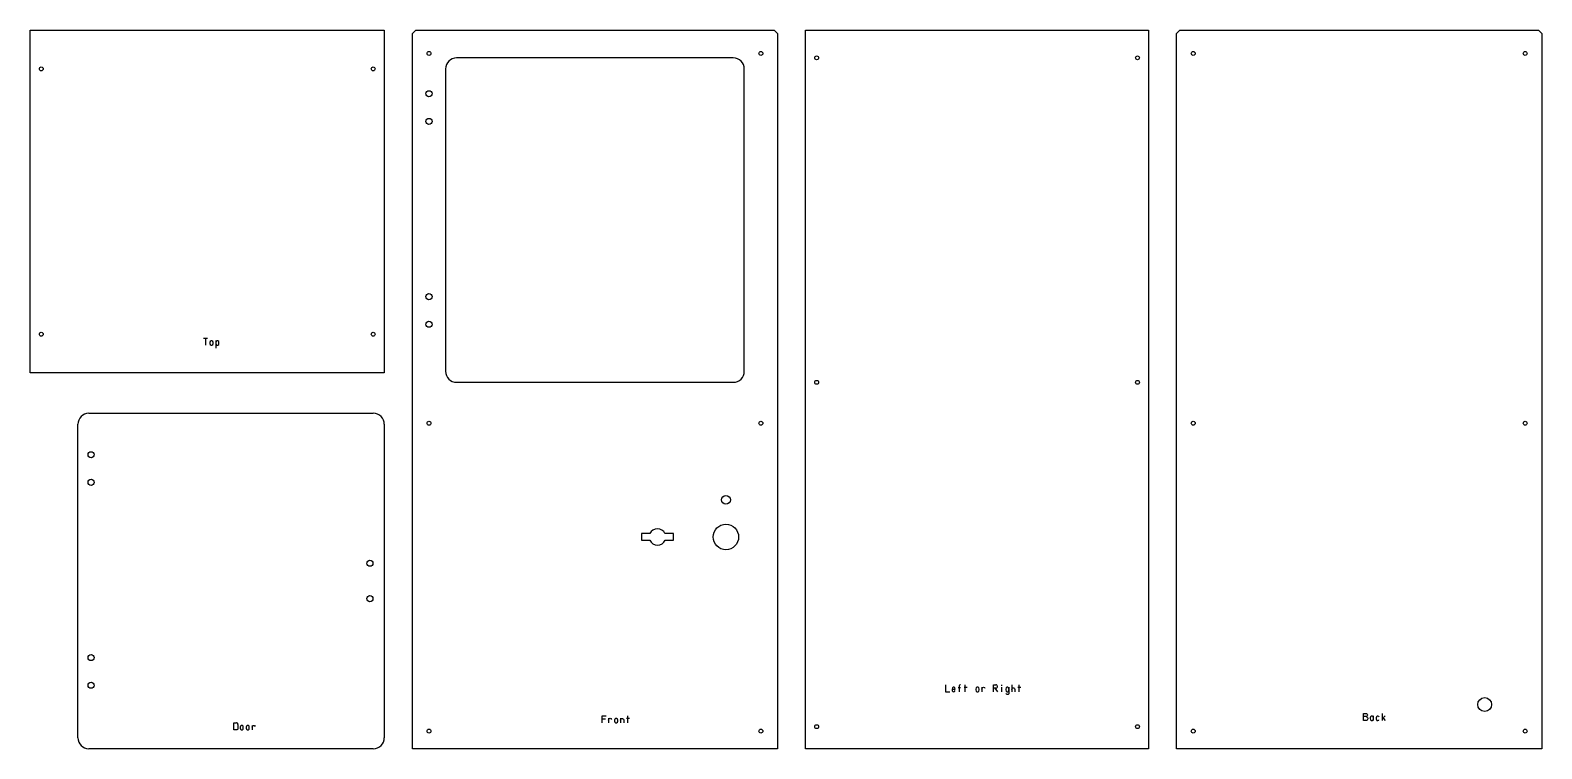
# Model space of a CAD drawing. Extents: x -701 to 665, y 0 to 650.
import ezdxf

# ---------------------------------------------------------------- set-up
doc = ezdxf.new("R2010")
doc.units = 0
for name, color, linetype in [('OUTLINE__1_2_2_', 7, 'CONTINUOUS'), ('OUTLINE__1_4_2_', 7, 'CONTINUOUS'), ('OUTLINE__1_5_2_', 7, 'CONTINUOUS'), ('OUTLINE__1_6_2_', 7, 'CONTINUOUS'), ('OUTLINE__1_7_2_', 7, 'CONTINUOUS')]:
    doc.layers.add(name, color=color, linetype=linetype)

msp = doc.modelspace()

# ---------------------------------------------------------------- linework, layer by layer
at = {"layer": 'OUTLINE__1_2_2_', "color": 2, "linetype": 'CONTINUOUS'}
for p, q in [((-700.8, 650), (-380.8, 650)), ((-700.8, 340), (-700.8, 650)), ((-380.8, 650), (-380.8, 340)), ((-544.3, 371.4, 0), (-540.5, 371.4, 0)), ((-542.4, 371.4, 0), (-542.4, 365, 0)), ((-533, 369.2, 0), (-533, 362.5, 0)), ((-380.8, 340), (-700.8, 340))]:
    msp.add_line(p, q, dxfattribs=at)
msp.add_lwpolyline([(-536.6, 369.1), (-537.4, 369.1), (-538.1, 368.5), (-538.4, 367.5), (-538.4, 366.7), (-538.1, 365.7), (-537.4, 365.1), (-536.6, 365.1), (-535.8, 365.7), (-535.6, 366.7), (-535.6, 367.5), (-535.8, 368.5)], close=True, dxfattribs=at)
msp.add_lwpolyline([(-533, 366.7), (-532.7, 365.7), (-532, 365.1), (-531.2, 365.1), (-530.4, 365.7), (-530.2, 366.7), (-530.2, 367.5), (-530.4, 368.5), (-531.2, 369.1), (-532, 369.1), (-532.7, 368.5), (-533, 367.5)], dxfattribs=at)
for centre in [(-690.8, 615), (-390.8, 615), (-690.8, 375), (-390.8, 375)]:
    msp.add_circle(centre, 1.75, dxfattribs=at)
at = {"layer": 'OUTLINE__1_4_2_', "color": 2, "linetype": 'CONTINUOUS'}
for p, q in [((0, 650), (310, 650)), ((0, 0), (0, 650)), ((310, 650), (310, 0)), ((137.9, 55.5, 0), (139.9, 55.5, 0)), ((143.2, 55.7, 0), (146, 55.7, 0)), ((144.3, 51.5, 0), (144.3, 57.9, 0)), ((159.4, 55.7, 0), (159.4, 51.5, 0)), ((169.7, 51.5, 0), (169.7, 57.9, 0)), ((169.7, 57.9, 0), (172.1, 57.9, 0)), ((172.1, 54.7, 0), (169.7, 54.7, 0)), ((171.2, 54.7, 0), (173.5, 51.5, 0)), ((177, 57.9, 0), (177, 56.9, 0)), ((177, 55.7, 0), (177, 51.5, 0)), ((186.4, 57.9, 0), (186.4, 51.5, 0)), ((191.8, 55.7, 0), (194.5, 55.7, 0)), ((192.9, 51.5, 0), (192.9, 57.9, 0)), ((310, 0), (0, 0))]:
    msp.add_line(p, q, dxfattribs=at)
at = {"layer": 'OUTLINE__1_4_2_', "color": 2, "linetype": 'CONTINUOUS', "extrusion": (0, 0, -1)}
for points in [[(-126.5, 57.9), (-126.5, 51.5), (-130.3, 51.5)], [(-172.1, 54.7), (-172.6, 54.8), (-173, 55.1), (-173.3, 55.5), (-173.5, 56), (-173.5, 56.6), (-173.3, 57.1), (-173, 57.5), (-172.6, 57.8), (-172.1, 57.9)]]:
    msp.add_lwpolyline(points, dxfattribs=at)
at = {"layer": 'OUTLINE__1_4_2_', "color": 2, "linetype": 'CONTINUOUS'}
for points in [[(132.4, 54), (135.2, 54), (135, 55), (134.3, 55.6), (133.4, 55.6), (132.7, 55), (132.4, 54), (132.4, 53.2), (132.6, 52.3), (133.2, 51.7), (134, 51.5), (134.7, 51.9), (135.2, 52.7)], [(140, 57.9), (139.6, 57.9), (139.1, 57.7), (138.9, 57.1), (138.9, 51.5)], [(159.4, 54), (159.6, 54.9), (160.1, 55.5), (160.9, 55.7), (161.6, 55.4), (162.1, 54.7)], [(183.8, 54), (183.5, 55), (182.8, 55.6), (182, 55.6), (181.2, 55), (181, 54), (181, 53.2), (181.2, 52.2), (182, 51.6), (182.8, 51.6), (183.5, 52.2), (183.8, 53.2)], [(183.8, 55.7), (183.8, 50.7), (183.6, 49.8), (183.1, 49.2), (182.3, 49), (181.6, 49.3), (181.1, 50)], [(186.4, 53.6), (186.6, 54.6), (187.4, 55.2), (188.2, 55.2), (188.9, 54.6), (189.2, 53.6), (189.2, 51.5)]]:
    msp.add_lwpolyline(points, dxfattribs=at)
msp.add_lwpolyline([(155.8, 55.6), (155, 55.6), (154.3, 55), (154, 54), (154, 53.2), (154.3, 52.2), (155, 51.6), (155.8, 51.6), (156.6, 52.2), (156.8, 53.2), (156.8, 54), (156.6, 55)], close=True, dxfattribs=at)
for centre in [(10, 625), (300, 625), (10, 331.5), (300, 331.5), (10, 20), (300, 20)]:
    msp.add_circle(centre, 1.75, dxfattribs=at)
at = {"layer": 'OUTLINE__1_5_2_', "color": 2, "linetype": 'CONTINUOUS'}
for p, q in [((-352.4, 650), (-355.4, 647)), ((-355.4, 0), (-355.4, 647)), ((-352.4, 650), (-28.4, 650)), ((-25.4, 647), (-28.4, 650)), ((-25.4, 647), (-25.4, 0)), ((-325.4, 615), (-325.4, 341.5)), ((-65.4, 625), (-315.4, 625)), ((-55.4, 341.5), (-55.4, 615)), ((-315.4, 331.5), (-65.4, 331.5)), ((-148.4, 194.7), (-148.4, 188.7)), ((-140.8, 194.7), (-148.4, 194.7)), ((-119.5, 194.7), (-127.1, 194.7)), ((-119.5, 188.7), (-119.5, 194.7)), ((-148.4, 188.7), (-140.9, 188.7)), ((-127, 188.7), (-119.5, 188.7)), ((-178.1, 27.6, 0), (-178.1, 23.5, 0)), ((-167.3, 27.6, 0), (-167.3, 23.5, 0)), ((-161.9, 27.6, 0), (-159.1, 27.6, 0)), ((-160.8, 23.5, 0), (-160.8, 29.8, 0)), ((-183.9, 27, 0), (-180.7, 27, 0)), ((-167.3, 25.9, 0), (-167, 26.9, 0)), ((-25.4, 0), (-355.4, 0))]:
    msp.add_line(p, q, dxfattribs=at)
at = {"layer": 'OUTLINE__1_5_2_', "color": 2, "linetype": 'CONTINUOUS', "extrusion": (0, 0, -1)}
for points in [[(183.9, 23.5), (183.9, 29.8), (180.2, 29.8)], [(167, 26.9), (166.3, 27.5), (165.4, 27.5), (164.7, 26.9), (164.4, 25.9), (164.4, 23.5)]]:
    msp.add_lwpolyline(points, dxfattribs=at)
at = {"layer": 'OUTLINE__1_5_2_', "color": 2, "linetype": 'CONTINUOUS'}
msp.add_lwpolyline([(-178.1, 25.9), (-177.9, 26.8), (-177.3, 27.4), (-176.6, 27.6), (-175.9, 27.3), (-175.4, 26.6)], dxfattribs=at)
at = {"layer": 'OUTLINE__1_5_2_', "color": 2, "linetype": 'CONTINUOUS', "extrusion": (0, 0, -1)}
msp.add_lwpolyline([(170.8, 27.5), (171.7, 27.5), (172.4, 26.9), (172.7, 25.9), (172.7, 25.1), (172.4, 24.1), (171.7, 23.5), (170.8, 23.5), (170.1, 24.1), (169.8, 25.1), (169.8, 25.9), (170.1, 26.9)], close=True, dxfattribs=at)
at = {"layer": 'OUTLINE__1_5_2_', "color": 2, "linetype": 'CONTINUOUS'}
for centre, radius in [((-340.4, 629), 1.75), ((-40.4, 629), 1.75), ((-340.4, 592.5), 2.75), ((-340.4, 567.5), 2.75), ((-340.4, 409), 2.75), ((-340.4, 384), 2.75), ((-340.4, 294.5), 1.75), ((-40.4, 294.5), 1.75), ((-72, 225.2), 4), ((-72, 191.6), 11.5), ((-340.4, 16), 1.75), ((-40.4, 16), 1.75)]:
    msp.add_circle(centre, radius, dxfattribs=at)
for centre, radius, start, end in [((-315.4, 615), 10, 90, 180), ((-65.4, 615), 10, 0, 90), ((-315.4, 341.5), 10, 180, 270), ((-65.4, 341.5), 10, 270, 0), ((-133.9, 191.6), 7.5, 24.4144, 155.5856), ((-133.9, 191.6), 7.5, 202.7472, 337.2528)]:
    msp.add_arc(centre, radius, start, end, dxfattribs=at)
at = {"layer": 'OUTLINE__1_6_2_', "color": 2, "linetype": 'CONTINUOUS'}
for p, q in [((338.4, 650), (335.4, 647)), ((335.4, 0), (335.4, 647)), ((338.4, 650), (662.4, 650)), ((665.4, 647), (662.4, 650)), ((665.4, 647), (665.4, 0)), ((506.6, 29.1, 0), (504.4, 29.1, 0)), ((513.2, 25.5, 0), (513.2, 29.7, 0)), ((521, 31.9, 0), (521, 25.5, 0)), ((523.9, 29.7, 0), (521, 26.7, 0)), ((522, 27.7, 0), (523.9, 25.5, 0)), ((665.4, 0), (335.4, 0))]:
    msp.add_line(p, q, dxfattribs=at)
msp.add_lwpolyline([(506.6, 31.9), (507, 31.8), (507.4, 31.6), (507.6, 31.2), (507.8, 30.7), (507.8, 30.3), (507.6, 29.8), (507.4, 29.5), (507, 29.2), (506.6, 29.1), (507.1, 29), (507.6, 28.7), (507.9, 28.2), (508.1, 27.6), (508.1, 27), (507.9, 26.4), (507.6, 25.9), (507.1, 25.7), (506.6, 25.5), (504.4, 25.5), (504.4, 31.9)], close=True, dxfattribs=at)
for points in [[(513.2, 28), (512.9, 29), (512.2, 29.6), (511.2, 29.6), (510.5, 29), (510.2, 28), (510.2, 27.3), (510.5, 26.3), (511.2, 25.6), (512.2, 25.6), (512.9, 26.3), (513.2, 27.3)], [(518.3, 28.8), (518.1, 29.2), (517.3, 29.6), (516.5, 29.6), (515.9, 28.9), (515.6, 28), (515.6, 27.2), (515.9, 26.3), (516.4, 25.7), (517.2, 25.5), (518, 25.9), (518.2, 26.3)]]:
    msp.add_lwpolyline(points, dxfattribs=at)
for centre, radius in [((350.4, 629), 1.75), ((650.4, 629), 1.75), ((350.4, 294.5), 1.75), ((650.4, 294.5), 1.75), ((613.8, 40), 6.25), ((350.4, 16), 1.75), ((650.4, 16), 1.75)]:
    msp.add_circle(centre, radius, dxfattribs=at)
at = {"layer": 'OUTLINE__1_7_2_', "color": 2, "linetype": 'CONTINUOUS'}
for p, q in [((-647.8, 303.5), (-390.8, 303.5)), ((-657.8, 10), (-657.8, 293.5)), ((-380.8, 293.5), (-380.8, 10)), ((-516.9, 23.5, 0), (-514.4, 23.5, 0)), ((-513.1, 21.9, 0), (-513.1, 18.7, 0)), ((-500.2, 21.2, 0), (-500.2, 17.1, 0)), ((-390.8, 0), (-647.8, 0))]:
    msp.add_line(p, q, dxfattribs=at)
for points in [[(-514.4, 17.1), (-516.9, 17.1), (-516.9, 23.5)], [(-500.2, 19.6), (-500, 20.5), (-499.5, 21.1), (-498.7, 21.2), (-498, 21), (-497.5, 20.3)]]:
    msp.add_lwpolyline(points, dxfattribs=at)
at = {"layer": 'OUTLINE__1_7_2_', "color": 2, "linetype": 'CONTINUOUS', "extrusion": (0, 0, -1)}
for points in [[(513.1, 21.9), (513.1, 22.4), (513.3, 22.8), (513.6, 23.2), (514, 23.4), (514.4, 23.5)], [(513.1, 18.7), (513.1, 18.2), (513.3, 17.8), (513.6, 17.4), (514, 17.2), (514.4, 17.1)]]:
    msp.add_lwpolyline(points, dxfattribs=at)
at = {"layer": 'OUTLINE__1_7_2_', "color": 2, "linetype": 'CONTINUOUS'}
msp.add_lwpolyline([(-509.1, 21.2), (-510, 21.2), (-510.7, 20.6), (-511, 19.6), (-511, 18.8), (-510.7, 17.8), (-510, 17.2), (-509.1, 17.2), (-508.4, 17.8), (-508.2, 18.8), (-508.2, 19.6), (-508.4, 20.6)], close=True, dxfattribs=at)
at = {"layer": 'OUTLINE__1_7_2_', "color": 2, "linetype": 'CONTINUOUS', "extrusion": (0, 0, -1)}
msp.add_lwpolyline([(503.7, 21.2), (504.6, 21.2), (505.3, 20.6), (505.6, 19.6), (505.6, 18.8), (505.3, 17.8), (504.6, 17.2), (503.7, 17.2), (503, 17.8), (502.8, 18.8), (502.8, 19.6), (503, 20.6)], close=True, dxfattribs=at)
at = {"layer": 'OUTLINE__1_7_2_', "color": 2, "linetype": 'CONTINUOUS'}
for centre in [(-645.8, 266), (-645.8, 241), (-393.8, 167.8), (-393.8, 135.8), (-645.8, 82.5), (-645.8, 57.5)]:
    msp.add_circle(centre, 2.75, dxfattribs=at)
for centre, start, end in [((-647.8, 293.5), 90, 180), ((-390.8, 293.5), 0, 90), ((-647.8, 10), 180, 270), ((-390.8, 10), 270, 0)]:
    msp.add_arc(centre, 10, start, end, dxfattribs=at)

doc.saveas('drawing.dxf')
